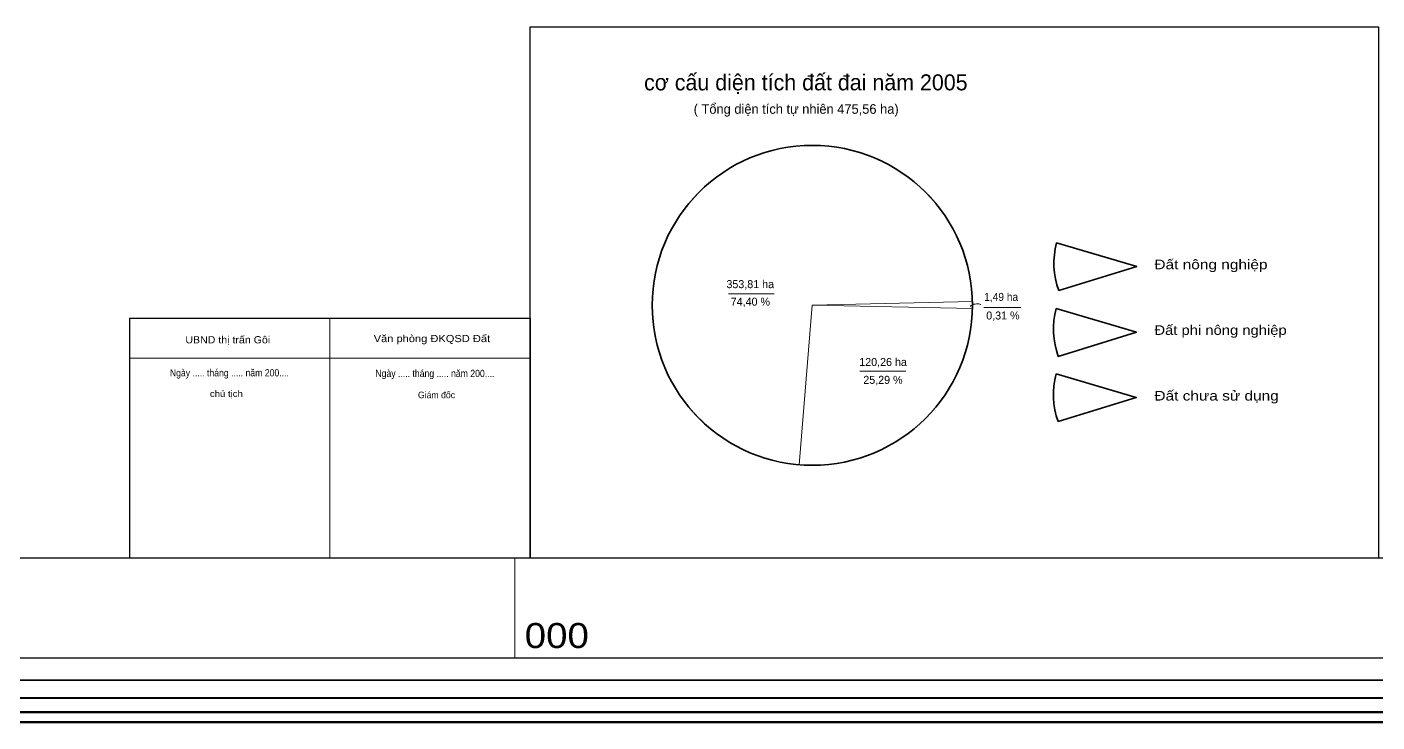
# Model space of a CAD drawing. Header units: metres. Extents: x 558415 to 562400, y 2247179 to 2251032.
# Drawn here: x 559756 to 560431, y 2247179 to 2247527 of the extents above; entities that cross this region are included whole.
import ezdxf
from ezdxf.enums import TextEntityAlignment as Align

# ---------------------------------------------------------------- set-up
doc = ezdxf.new("R2010")
doc.units = ezdxf.units.M
doc.header["$LTSCALE"] = 4
for name, color, linetype, lineweight in [('1', 7, 'Continuous', 13), ('35', 7, 'Continuous', 25), ('56', 7, 'Continuous', 13), ('57', 7, 'Continuous', 13), ('61', 7, 'Continuous', 25), ('62', 7, 'Continuous', 25), ('63', 7, 'Continuous', 13)]:
    doc.layers.add(name, color=color, linetype=linetype, lineweight=lineweight)

msp = doc.modelspace()

# ---------------------------------------------------------------- linework, layer by layer
at = {"layer": '1'}
for p, q in [((560148.709, 2247387.64), (560228.686, 2247389.548)), ((560271.616, 2247362.088), (560271.617, 2247362.088))]:
    msp.add_line(p, q, dxfattribs=at)
for points in [[(560142.095, 2247307.914), (560148.709, 2247387.64), (560228.686, 2247389.548)], [(560228.693, 2247386.062), (560148.709, 2247387.64), (560142.095, 2247307.914)], [(560228.693, 2247386.062), (560148.709, 2247387.64), (560142.095, 2247307.914)], [(560271.617, 2247362.088), (560310.659, 2247374.188), (560270.576, 2247386)]]:
    msp.add_lwpolyline(points, dxfattribs=at)
for centre, radius, start, end in [((560148.709, 2247387.64), 80, 1.36664, 265.25765), ((560148.709, 2247387.64), 80, 265.25765, 358.86976), ((560309.016, 2247375.693), 39.798, 164.9909, 199.99059)]:
    msp.add_arc(centre, radius, start, end, dxfattribs=at)
at = {"layer": '35'}
msp.add_lwpolyline([(560007.674, 2247526.844), (560431.674, 2247526.844), (560431.674, 2247261.244), (560007.674, 2247261.244)], close=True, dxfattribs=at)
at = {"layer": '56'}
for p, q in [((560310.859, 2247407.119), (560270.777, 2247418.932)), ((560271.817, 2247395.02), (560310.859, 2247407.119)), ((560106.79, 2247393.41), (560129.589, 2247393.41)), ((560234.452, 2247386.486), (560252.834, 2247386.486)), ((560310.659, 2247374.188), (560270.576, 2247386)), ((560271.617, 2247362.088), (560310.659, 2247374.188)), ((560172.444, 2247354.785), (560195.433, 2247354.785))]:
    msp.add_line(p, q, dxfattribs=at)
at = {"layer": '56', "lineweight": 35}
for points in [[(560270.777, 2247418.932), (560310.859, 2247407.119), (560271.817, 2247395.02)], [(560270.576, 2247386), (560310.659, 2247374.188), (560271.617, 2247362.088)], [(560270.527, 2247353.427), (560310.609, 2247341.614), (560271.568, 2247329.514)]]:
    msp.add_lwpolyline(points, dxfattribs=at)
msp.add_circle((560148.709, 2247387.64), 80, dxfattribs=at)
for centre, radius, start, end in [((560309.216, 2247408.625), 39.798, 164.9909, 199.9909), ((560148.709, 2247387.64), 80, 358.87007, 0.0003), ((560309.016, 2247375.693), 39.798, 164.9909, 199.9909), ((560308.967, 2247343.12), 39.798, 164.9909, 199.9909)]:
    msp.add_arc(centre, radius, start, end, dxfattribs=at)
at = {"layer": '56'}
for centre, end in [((560309.216, 2247408.625), 199.99059), ((560309.016, 2247375.693), 199.99069)]:
    msp.add_arc(centre, 39.798, 164.9909, end, dxfattribs=at)
msp.add_ellipse((560230.29, 2247387.468), major_axis=(2.537, 0.462), ratio=0.321645, start_param=0, end_param=3.1415927, dxfattribs=at)
at = {"layer": '57'}
for p, q in [((559907.674, 2247381.244), (559907.674, 2247261.244)), ((559807.674, 2247361.244), (560007.674, 2247361.244))]:
    msp.add_line(p, q, dxfattribs=at)
at = {"layer": '57', "lineweight": 25}
msp.add_lwpolyline([(559807.674, 2247381.244), (560007.674, 2247381.244), (560007.674, 2247261.244), (559807.674, 2247261.244)], close=True, dxfattribs=at)
at = {"layer": '61', "lineweight": 60}
msp.add_lwpolyline([(562400.184, 2247315.512), (562400.184, 2247179.244), (558414.512, 2247179.244), (558414.512, 2247315.512)], dxfattribs=at)
at = {"layer": '61', "lineweight": 53}
msp.add_lwpolyline([(562395.184, 2247315.512), (562395.184, 2247184.244), (558419.512, 2247184.244), (558419.512, 2247315.512)], dxfattribs=at)
at = {"layer": '61', "lineweight": 40}
msp.add_lwpolyline([(562388.184, 2247315.512), (562388.184, 2247191.244), (558426.512, 2247191.244), (558426.512, 2247315.512)], dxfattribs=at)
at = {"layer": '61', "lineweight": 35}
msp.add_lwpolyline([(562379.184, 2247315.512), (562379.184, 2247200.244), (558435.512, 2247200.244), (558435.512, 2247315.512)], dxfattribs=at)
at = {"layer": '61'}
msp.add_lwpolyline([(562368.184, 2247315.512), (562368.184, 2247211.244), (558446.512, 2247211.244), (558446.512, 2247315.512)], dxfattribs=at)
at = {"layer": '62'}
msp.add_lwpolyline([(562318.184, 2247315.512), (562318.184, 2247261.244), (558496.512, 2247261.244), (558496.512, 2247315.512)], dxfattribs=at)
at = {"layer": '63'}
msp.add_line((560000, 2247211.244), (560000, 2247261.244), dxfattribs=at)

# ---------------------------------------------------------------- texts
at = {"layer": '56'}
for s, height, p in [('cơ cấu diện tích đất đai năm 2005', 8, (560145.48, 2247495.149)), ('( Tổng diện tích tự nhiên 475,56 ha)', 4.8, (560140.647, 2247483.436)), ('353,81 ha', 4, (560117.698, 2247396.229)), ('74,40 %', 4, (560117.77, 2247387.478)), ('0,31 %', 4, (560243.948, 2247380.554)), ('120,26 ha', 4, (560184.066, 2247357.29)), ('25,29 %', 4, (560184.007, 2247348.376))]:
    msp.add_text(s, height=height, dxfattribs=at).set_placement(p, align=Align.CENTER)
for s, width, p in [('Đất nông nghiệp', 1.2, (560319.655, 2247405.687)), ('Đất phi nông nghiệp', 1.15, (560319.655, 2247372.855)), ('Đất chưa sử dụng', 1.2, (560319.655, 2247340.023))]:
    msp.add_text(s, height=4.8, dxfattribs=dict(at, width=width)).set_placement(p)
at = {"layer": '56', "width": 0.95}
msp.add_text('1,49 ha', height=4, dxfattribs=at).set_placement((560243.078, 2247389.838), align=Align.CENTER)
at = {"layer": '57'}
for s, height, width, p in [('Văn phòng ĐKQSD Đất', 3.6, 1.15, (559958.649, 2247369.231)), ('UBND thị trấn Gôi', 3.6, 1.1, (559856.637, 2247368.614)), ('Ngày ..... tháng ..... năm 200....', 3.6, 0.9, (559857.443, 2247352.088)), ('Ngày ..... tháng ..... năm 200....', 3.6, 0.9, (559960.132, 2247351.789)), ('chủ tịch', 3.24, 1.1, (559855.951, 2247341.805))]:
    msp.add_text(s, height=height, dxfattribs=dict(at, width=width)).set_placement(p, align=Align.CENTER)
msp.add_text('Giám đốc', height=3.24, dxfattribs=at).set_placement((559960.934, 2247341.208), align=Align.CENTER)
at = {"layer": '63', "width": 1.15}
msp.add_text('000', height=12.5, dxfattribs=at).set_placement((560005, 2247216.244))

doc.saveas('drawing.dxf')
